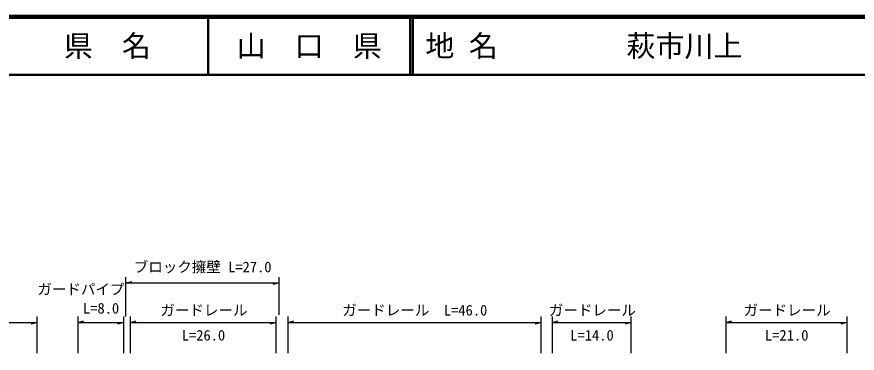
# Model space of a CAD drawing. Units: millimetres, scale not verified. Extents: x 40000 to 680000, y 20000 to 380000.
# Drawn here: x 300018 to 444767, y 322152 to 380000 of the extents above; entities that cross this region are included whole.
import ezdxf
from ezdxf.enums import TextEntityAlignment as Align

# ---------------------------------------------------------------- set-up
doc = ezdxf.new("R2010")
doc.units = ezdxf.units.MM
doc.header["$LTSCALE"] = 1000
for name, color, linetype, lineweight in [('M-BGD', 7, 'Continuous', 25), ('M-TTL', 2, 'Continuous', 140), ('M-TTL-LINE', 7, 'Continuous', 50)]:
    doc.layers.add(name, color=color, linetype=linetype, lineweight=lineweight)
doc.layers.add('M-TTL-TXT', color=7, linetype='Continuous')
doc.styles.add('ＭＳ ゴシック', font='')
doc.styles.get('ＭＳ ゴシック').set_extended_font_data('MS Gothic')

msp = doc.modelspace()

# ---------------------------------------------------------------- linework, layer by layer
at = {"layer": 'M-BGD'}
for p, q in [((318803, 328436), (318803, 335221)), ((318803, 334221), (319803, 334501)), ((345145, 335221), (345145, 328729)), ((318803, 334221), (345145, 334221)), ((345145, 334221), (344145, 333941)), ((219511, 327436), (303475, 327436)), ((303475, 327436), (302475, 327156)), ((303475, 328436), (303475, 322152)), ((310569, 322152), (310569, 328436)), ((310569, 327436), (311569, 327716)), ((310569, 327436), (318385, 327436)), ((318385, 327436), (317385, 327156)), ((318385, 328436), (318385, 322152)), ((319596, 322152), (319596, 328436)), ((319596, 327436), (320596, 327716)), ((319596, 327436), (344637, 327436)), ((344637, 327436), (343637, 327156)), ((344637, 328436), (344637, 322152)), ((346730, 322152), (346730, 328436)), ((346730, 327436), (347730, 327716)), ((346730, 327436), (390286, 327436)), ((390286, 327436), (389286, 327156)), ((390286, 328436), (390286, 322152)), ((392273, 322152), (392273, 328436)), ((392273, 327436), (393273, 327716)), ((392273, 327436), (405799, 327436)), ((405799, 327436), (404799, 327156)), ((405799, 328436), (405799, 322152)), ((422183, 322152), (422183, 328436)), ((422183, 327436), (423183, 327716)), ((422183, 327436), (442967, 327436)), ((442967, 327436), (441967, 327156)), ((442967, 328436), (442967, 322152))]:
    msp.add_line(p, q, dxfattribs=at)
at = {"layer": 'M-TTL'}
msp.add_line((680000, 380000), (40000, 380000), dxfattribs=at)
at = {"layer": 'M-TTL-LINE'}
for p, q in [((333000, 380000), (333000, 370000)), ((367750, 380000), (367750, 370000)), ((368250, 380000), (368250, 370000)), ((40000, 370000), (680000, 370000))]:
    msp.add_line(p, q, dxfattribs=at)

# ---------------------------------------------------------------- texts
at = {"layer": 'M-BGD', "style": 'ＭＳ ゴシック'}
for s, p in [('ブロック擁壁 L=27.0', (320162, 335514)), ('ガードパイプ', (303555, 331682)), ('L=8.0', (311415, 328408)), ('ガードレール', (324742, 328076)), ('ガードレール\u3000L=46.0', (356071, 328076)), ('ガードレール', (391661, 328076)), ('ガードレール', (425200, 328076)), ('L=26.0', (328429, 323768)), ('L=14.0', (395349, 323768)), ('L=21.0', (428887, 323768))]:
    msp.add_text(s, height=1833, dxfattribs=at).set_placement(p, align=Align.BOTTOM_LEFT)
at = {"layer": 'M-TTL-TXT', "style": 'ＭＳ ゴシック'}
for s, p in [('県\u3000名', (315625, 375000)), ('山\u3000口\u3000県', (350375, 375000))]:
    msp.add_text(s, height=3666, dxfattribs=at).set_placement(p, align=Align.MIDDLE_CENTER)
for s, p in [('地 名', (370380, 375000)), ('萩市川上', (405024, 375000))]:
    msp.add_text(s, height=3666, dxfattribs=at).set_placement(p, align=Align.MIDDLE_LEFT)

doc.saveas('drawing.dxf')
